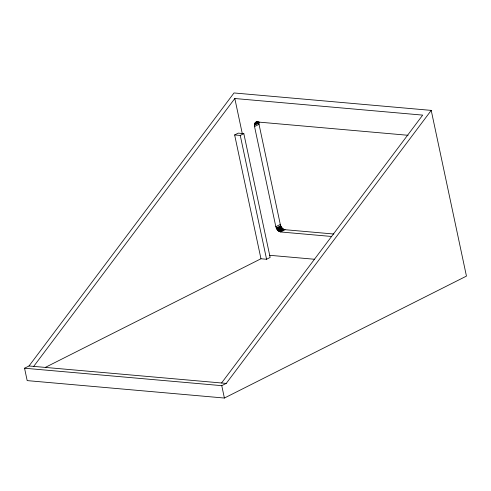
<?xml version="1.0" encoding="UTF-8"?>
<svg xmlns="http://www.w3.org/2000/svg" width="491" height="491" viewBox="0 0 491 491"><rect width="100%" height="100%" fill="white"/><g stroke="black" fill="none" stroke-linecap="round" stroke-linejoin="round"><path stroke-width="0.74" d="M331.652 236.478L280.613 231.967C278.047 231.549 276.384 229.052 275.825 226.682L254.547 126.58C253.945 124.511 254.909 122.069 257.161 121.565M333.837 234.023L285.087 229.708C282.515 229.297 280.858 226.799 280.293 224.43L259.021 124.327L258.996 121.897L254.522 124.149M29.024 365.973L234.011 92.959L431.221 110.389L466.45 276.114L224.393 398.041L27.183 380.611L24.55 368.225L29.024 365.973L226.234 383.41L431.221 110.389M33.695 366.39L234.821 98.513L422.69 115.115L221.564 382.992M255.504 122.455L257.579 121.4M255.173 122.781L257.732 121.492M254.897 123.173L258.094 121.565M254.676 123.634L257.873 122.026M254.43 124.708L258.904 122.455M260.966 258.763L234.643 134.939L238.221 133.135L243.831 133.632L270.148 257.456L266.57 259.26L260.966 258.763L45.282 367.409M254.399 125.309L258.874 123.057M254.547 126.58L259.021 124.327M234.643 134.939L240.252 135.436L243.831 133.632M275.825 226.682L280.293 224.43M276.224 227.971L280.699 225.719M276.513 228.603L280.987 226.345M276.85 229.199L281.325 226.946M277.237 229.763L281.711 227.511M277.661 230.279L282.135 228.027M278.121 230.739L282.595 228.487M278.606 231.132L283.08 228.88M279.103 231.457L283.577 229.205M279.612 231.709L284.086 229.457M280.613 231.967L285.087 229.708M24.55 368.225L221.766 385.662L226.234 383.41M255.885 122.21L257.235 121.958L408.058 135.289M269.645 255.295L314.706 259.279M234.821 98.513L242.309 133.736M240.252 135.436L266.57 259.26M221.766 385.662L224.393 398.041"/></g></svg>
